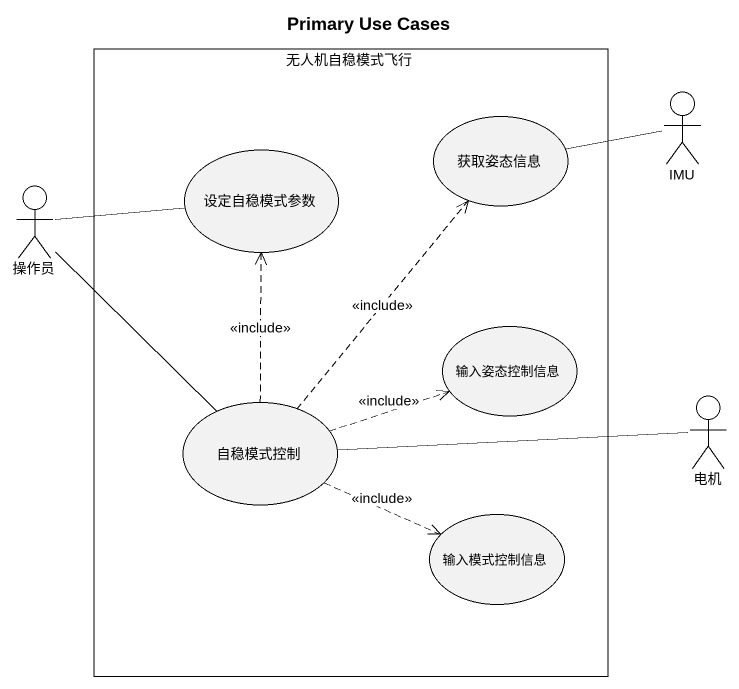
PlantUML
@startuml
title Primary Use Cases
rectangle 无人机自稳模式飞行 {
  usecase 获取姿态信息
  usecase 设定自稳模式参数
  usecase 输入姿态控制信息
  usecase 自稳模式控制
  usecase 输入模式控制信息
}
actor IMU
actor 操作员
actor 电机
获取姿态信息 -right- IMU
操作员 -right- 设定自稳模式参数
操作员 -- 自稳模式控制
自稳模式控制 .up.> 获取姿态信息 : <<include>>
自稳模式控制 .up.> 设定自稳模式参数 : <<include>>
自稳模式控制 .right.> 输入姿态控制信息 : <<include>>
自稳模式控制 -right- 电机
自稳模式控制 .right.> 输入模式控制信息 : <<include>>
@enduml
